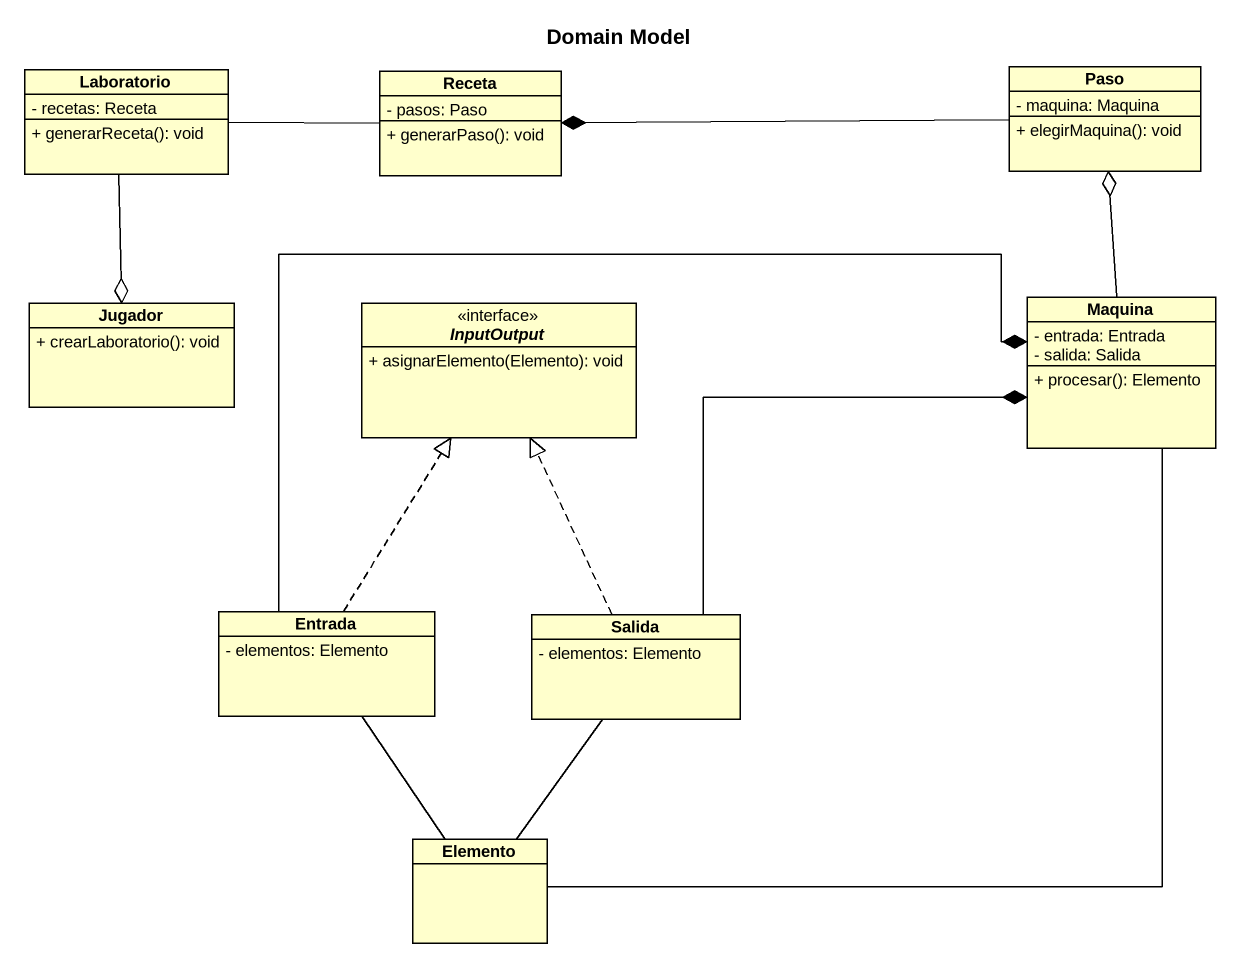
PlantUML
@startuml
title Domain Model
hide circle
hide empty members
skinparam classAttributeIconSize 0
class Laboratorio {
  - recetas: Receta
  + generarReceta(): void
}
class Receta {
  - pasos: Paso
  + generarPaso(): void
}
class Paso {
  - maquina: Maquina
  + elegirMaquina(): void
}
class Jugador {
  + crearLaboratorio(): void
}
interface InputOutput <<interface>> {
  + asignarElemento(Elemento): void
}
class Maquina {
  - entrada: Entrada
  - salida: Salida
  + procesar(): Elemento
}
class Entrada {
  - elementos: Elemento
}
class Salida {
  - elementos: Elemento
}
class Elemento
Laboratorio --o Jugador
Receta -left- Laboratorio
Paso -left-* Receta
Maquina -up-o Paso
Entrada .up.|> InputOutput
Entrada -right-* Maquina
Entrada -- Elemento
Salida .up.|> InputOutput
Salida -up-* Maquina
Salida -- Elemento
Elemento -up- Maquina
@enduml
